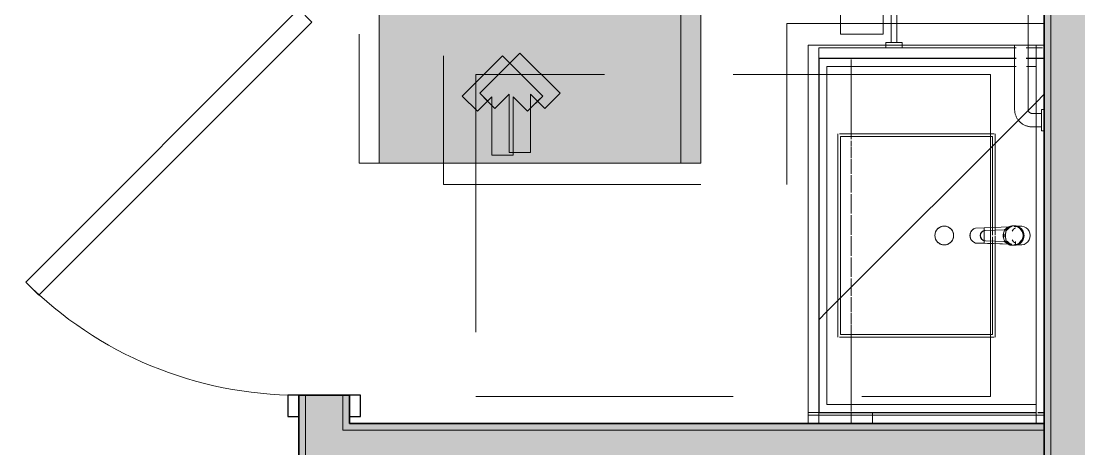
# Model space of a CAD drawing. Header units: inches. Extents: x 6 to 8416, y -388 to 6104.
# Drawn here: x 7120.8 to 7219.4, y 154.8 to 194.7 of the extents above; entities that cross this region are included whole.
import ezdxf

# ---------------------------------------------------------------- set-up
doc = ezdxf.new("R2010")
doc.units = ezdxf.units.IN
doc.header["$MEASUREMENT"] = 0
for name, pattern in [('Dash 1_16_', [48, 24, -24]), ('Hidden 1_16_', [36, 24, -12]), ('Hidden 3_16_', [13.5, 9, -4.5])]:
    doc.linetypes.add(name, pattern=pattern)
for name, color, linetype, lineweight in [('A-DOOR', 31, 'Continuous', 18), ('A-DOOR-FRAM', 31, 'Continuous', 25), ('A-GENM', 13, 'Continuous', 18), ('A-ROOM', 32, 'Continuous', 13), ('A-WALL', 113, 'Continuous', 25), ('A-WALL-PATT', 111, 'Continuous', 35), ('I-WALL', 2, 'Continuous', 25), ('P-SANR-FIXT', 6, 'Continuous', 18), ('Q-CASE', 31, 'Continuous', 18), ('Q-SPCQ', 91, 'Continuous', 18)]:
    doc.layers.add(name, color=color, linetype=linetype, lineweight=lineweight)
pattern_1 = [(315, (-172.448, 3088.875), (16.97056, 16.97056), [])]

# ---------------------------------------------------------------- blocks, each defined once
blk = doc.blocks.new('Unit-Single-Flush-ICC ADA-AM - 36_ x 84_-NR _U-BA _ BATH_-V232-LEVEL 3 - PLAN Copy 1 Copy 1')
at = {"layer": 'A-DOOR'}
for p, q in [((-8.693, 26.593), (-7.456, 27.831)), ((18, 2.375), (-7.456, 27.831)), ((16.763, 1.138), (-8.693, 26.593)), ((16.763, 1.138), (18, 2.375))]:
    blk.add_line(p, q, dxfattribs=at)
at = {"layer": 'A-DOOR', "lineweight": 9}
blk.add_arc((18, 2.375), 36, 135, 180, dxfattribs=at)
at = {"layer": 'A-DOOR-FRAM'}
for p, q in [((-18, 3.375), (-20, 3.375)), ((-20, 3.375), (-20, 2.375)), ((-18, 2.375), (-18, 3.375)), ((-20, 2.375), (-18, 2.375)), ((-18, -2.375), (-20, -2.375)), ((-20, -2.375), (-20, -3.375)), ((-18, -3.375), (-18, -2.375)), ((-20, -3.375), (-18, -3.375))]:
    blk.add_line(p, q, dxfattribs=at)
at = {"layer": 'A-DOOR-FRAM', "lineweight": 18}
for p, q in [((-18, 3.375), (-20, 3.375)), ((-20, 3.375), (-20, 2.375)), ((-18, 3.375), (-18, 2.375)), ((-20, 2.375), (-18, 2.375)), ((-20, -3.375), (-20, -2.375)), ((-18, -2.375), (-20, -2.375)), ((-18, -3.375), (-18, -2.375)), ((-20, -3.375), (-18, -3.375))]:
    blk.add_line(p, q, dxfattribs=at)
blk = doc.blocks.new('PL BA Toilet-Unit-Two Piece-ICC ADA-AM - ICC Type B_ Side Approach_ Swing Up Bar-V233-LEVEL 3 - PLAN Copy 1 Copy 1')
at = {"layer": 'A-GENM', "linetype": 'Hidden 1_16_', "lineweight": 9}
for p, q in [((33, -24), (33, 0)), ((33, -24), (48, -24)), ((48, -56), (48, -24)), ((39.75, -46.75), (36, -50.5)), ((36.687, -49.812), (39.75, -46.75)), ((41.164, -48.164), (39.75, -46.75)), ((39.75, -46.75), (40.227, -47.227)), ((40.227, -47.227), (40.875, -47.875)), ((39.828, -49.5), (41.164, -48.164)), ((41.164, -48.164), (39.828, -49.5)), ((40.875, -47.875), (41.164, -48.164)), ((36, -50.5), (36.687, -49.812)), ((45.25, -49.5), (39.828, -49.5)), ((39.828, -49.5), (45, -49.5)), ((45, -49.5), (45.25, -49.5)), ((45.25, -51.5), (45.25, -49.5)), ((45.25, -49.5), (45.25, -51.5)), ((36, -50.5), (39.75, -54.25)), ((39.75, -54.25), (36, -50.5)), ((41.164, -52.836), (39.828, -51.5)), ((39.828, -51.5), (45.25, -51.5)), ((40.625, -51.5), (39.828, -51.5)), ((39.828, -51.5), (40.227, -51.898)), ((40.227, -51.898), (41.164, -52.836)), ((45.25, -51.5), (40.625, -51.5)), ((39.75, -54.25), (41.164, -52.836)), ((41.164, -52.836), (39.75, -54.25)), ((0, -56), (48, -56))]:
    blk.add_line(p, q, dxfattribs=at)
blk = doc.blocks.new('GM Clearance-Rect-AM - 30_ x 48_  - A117 2017 Existing _ Type B _ A117 2009 _ CBC-V234-LEVEL 3 - PLAN Copy 1 Copy 1')
at = {"layer": 'A-GENM', "linetype": 'Hidden 1_16_', "lineweight": 9, "transparency": 33554560}
h = blk.add_hatch(color=256, dxfattribs=at)
h.paths.add_polyline_path([(-15, 48), (-15, 3.805), (-9.48, 3.852), (-3.814, 3.486), (1.711, 2.722), (7.275, 1.493), (11.372, 0.418), (12.753, 0), (15, 0), (15, 48), (-7.48, 48)])
h.paths.add_polyline_path([(-11.625, 2.933), (-15, 2.715), (-15, 0), (8.556, 0.148), (3.967, 1.272), (-1.674, 2.235), (-7.48, 2.776), (-10.821, 2.902)])
at = {"layer": 'A-GENM', "linetype": 'Hidden 1_16_', "lineweight": 9}
for p, q in [((15, 48), (-15, 48)), ((-15, 48), (-15, 3.771)), ((15, 48), (-15, 48)), ((-15, 48), (-15, 3.771)), ((-15, 3.771), (-15, 48)), ((-15, 48), (15, 48)), ((15, 0), (15, 48)), ((15, 0), (15, 48)), ((15, 48), (15, 0))]:
    blk.add_line(p, q, dxfattribs=at)
blk = doc.blocks.new('GM BA Vanity-Single - Lav Cab _ Apron-ICC ADA-AM - 33_ Sink Cab_End Panel - Forward-V235-LEVEL 3 - PLAN Copy 1 Copy 1')
at = {"layer": 'A-GENM'}
for p, q in [((0.75, 22), (0, 22)), ((0, 22), (0, 16)), ((0, 16), (0, 22)), ((0, 22), (0.75, 22)), ((0.75, 22), (0, 22)), ((0, 22), (0, 16)), ((0, 16), (0, 22)), ((0, 22), (0.75, 22)), ((0.75, 16), (0.75, 22)), ((0.75, 22), (0.75, 16)), ((1, 22), (0.75, 22)), ((0.75, 22), (1, 22)), ((35.25, 22), (1, 22)), ((1, 22), (35.25, 22)), ((35.25, 0.75), (35.25, 22)), ((35.25, 22), (35.25, 2.601)), ((8.281, 4.813), (8.281, 19)), ((8.281, 19), (26.719, 19)), ((26.719, 19), (8.281, 19)), ((8.281, 19), (8.281, 4.813)), ((26.719, 19), (26.719, 4.813)), ((26.719, 4.813), (26.719, 19)), ((0, 16), (0, 0)), ((0, 0.75), (0, 16)), ((0, 16), (0, 0.75)), ((0, 0.75), (0, 16)), ((0.75, 0), (0.75, 16)), ((0.75, 16), (0.75, 0.75)), ((16.746, 4.813), (8.281, 4.813)), ((8.281, 4.813), (16.746, 4.813)), ((16.975, 4.813), (16.746, 4.813)), ((16.746, 4.813), (16.975, 4.813)), ((17.386, 4.813), (16.975, 4.813)), ((16.975, 4.813), (17.386, 4.813)), ((17.999, 4.813), (17.531, 4.813)), ((17.531, 4.813), (17.999, 4.813)), ((18.254, 4.813), (17.999, 4.813)), ((17.999, 4.813), (18.254, 4.813)), ((26.719, 4.813), (18.254, 4.813)), ((18.254, 4.813), (26.719, 4.813)), ((35.25, 1.664), (35.25, 0.75)), ((0, 0), (0, 0.75)), ((35.25, 0.75), (0, 0.75)), ((0, 0.75), (0, 0)), ((0, 0), (0, 0.75)), ((0, 0.75), (0.75, 0.75)), ((0, 0.75), (0, 0)), ((0, 0), (0, 0.75)), ((0.75, 0), (0, 0)), ((0.75, 0.75), (0.75, 0)), ((0.75, 0.75), (35.25, 0.75)), ((35.25, 0), (0.75, 0)), ((35.25, 0), (35.25, 0.75)), ((35.25, 0.75), (35.25, 0)), ((35.25, 0), (35.25, 0.75)), ((35.25, 0.75), (35.25, 0))]:
    blk.add_line(p, q, dxfattribs=at)
blk = doc.blocks.new('GM Outlet Zone-AM - GM Outlet Zone-AM-V237-LEVEL 3 - PLAN Copy 1 Copy 1')
at = {"layer": 'A-GENM', "linetype": 'Dash 1_16_', "lineweight": 9}
for p, q in [((-3, 1), (3, 1)), ((3, 1), (-3, 1)), ((-3, 0.75), (-3, 1)), ((-3, 1), (-3, 0)), ((3, 1), (3, 0.75)), ((3, 1), (3, 0)), ((-3, 0), (-3, 0.75)), ((-3, 0), (3, 0)), ((3, 0), (-3, 0)), ((3, 0.75), (3, 0))]:
    blk.add_line(p, q, dxfattribs=at)
blk = doc.blocks.new('z Nested-Clearance-Shower-AM - Tub_Shower - ICC Type B - Option A_ Forward-V240-LEVEL 3 - PLAN Copy 1 Copy 1')
at = {"layer": 'A-GENM', "linetype": 'Hidden 1_16_', "lineweight": 9}
for p, q in [((30, 48), (0, 48)), ((0, 48), (0, 0)), ((30, 0), (30, 48)), ((16, 47), (14, 47)), ((14, 47), (14, 41.578)), ((14, 42.875), (14, 47)), ((14, 47), (15.625, 47)), ((15.625, 47), (16, 47)), ((16, 41.578), (16, 47)), ((16, 47), (16, 41.578)), ((12.664, 42.914), (11.25, 41.5)), ((11.25, 41.5), (12.664, 42.914)), ((14, 41.578), (12.664, 42.914)), ((12.664, 42.914), (13.352, 42.227)), ((14, 41.578), (14, 42.875)), ((17.336, 42.914), (16, 41.578)), ((16, 41.578), (17.336, 42.914)), ((18.75, 41.5), (17.336, 42.914)), ((17.336, 42.914), (17.625, 42.625)), ((17.625, 42.625), (18.023, 42.227)), ((11.25, 41.5), (15, 37.75)), ((15, 37.75), (11.25, 41.5)), ((13.352, 42.227), (14, 41.578)), ((15, 37.75), (18.75, 41.5)), ((18.75, 41.5), (15.937, 38.688)), ((18.023, 42.227), (18.75, 41.5)), ((15.937, 38.688), (15, 37.75))]:
    blk.add_line(p, q, dxfattribs=at)
blk = doc.blocks.new('z Nested-Toilet Grab Bars - z Nested-Toilet Grab Bars-V242-LEVEL 3 - PLAN Copy 1 Copy 1')
at = {"layer": 'A-GENM', "linetype": 'Dash 1_16_', "lineweight": 9}
for p, q in [((-42.367, 2.003), (-42.401, 1.948)), ((-42.331, 2.057), (-42.367, 2.003)), ((-42.293, 2.109), (-42.331, 2.057)), ((-42.252, 2.16), (-42.293, 2.109)), ((-42.21, 2.21), (-42.252, 2.16)), ((-42.166, 2.257), (-42.21, 2.21)), ((-42.119, 2.303), (-42.166, 2.257)), ((-42.072, 2.347), (-42.119, 2.303)), ((-42.022, 2.389), (-42.072, 2.347)), ((-41.97, 2.428), (-42.022, 2.389)), ((-41.918, 2.466), (-41.97, 2.428)), ((-41.863, 2.502), (-41.918, 2.466)), ((-41.807, 2.535), (-41.863, 2.502)), ((-41.75, 2.566), (-41.807, 2.535)), ((-41.692, 2.595), (-41.75, 2.566)), ((-41.633, 2.622), (-41.692, 2.595)), ((-41.572, 2.646), (-41.633, 2.622)), ((-41.511, 2.668), (-41.572, 2.646)), ((-41.449, 2.687), (-41.511, 2.668)), ((-41.386, 2.703), (-41.449, 2.687)), ((-41.323, 2.718), (-41.386, 2.703)), ((-41.259, 2.729), (-41.323, 2.718)), ((-41.195, 2.738), (-41.259, 2.729)), ((-41.13, 2.745), (-41.195, 2.738)), ((-41.065, 2.749), (-41.13, 2.745)), ((-41, 2.75), (-41.065, 2.749)), ((-35, 2.75), (-41, 2.75)), ((-7, 2.75), (-35, 2.75)), ((-42.623, 1.208), (-42.625, 1.143)), ((-42.625, 1.143), (-42.625, 1.125)), ((-42.625, 1.125), (-42.625, 0.75)), ((-42.618, 1.272), (-42.623, 1.208)), ((-42.611, 1.337), (-42.618, 1.272)), ((-42.601, 1.401), (-42.611, 1.337)), ((-42.589, 1.465), (-42.601, 1.401)), ((-42.574, 1.528), (-42.589, 1.465)), ((-42.557, 1.591), (-42.574, 1.528)), ((-42.537, 1.653), (-42.557, 1.591)), ((-42.515, 1.714), (-42.537, 1.653)), ((-42.49, 1.774), (-42.515, 1.714)), ((-42.463, 1.833), (-42.49, 1.774)), ((-42.433, 1.891), (-42.463, 1.833)), ((-42.401, 1.948), (-42.433, 1.891)), ((-41.375, 1.14), (-41.374, 1.155)), ((-41.375, 1.125), (-41.375, 1.14)), ((-41.375, 0.75), (-41.375, 1.125)), ((-41.374, 1.155), (-41.372, 1.17)), ((-41.372, 1.17), (-41.37, 1.185)), ((-41.37, 1.185), (-41.368, 1.2)), ((-41.368, 1.2), (-41.364, 1.214)), ((-41.364, 1.214), (-41.36, 1.229)), ((-41.36, 1.229), (-41.356, 1.243)), ((-41.356, 1.243), (-41.351, 1.257)), ((-41.351, 1.257), (-41.345, 1.271)), ((-41.345, 1.271), (-41.339, 1.285)), ((-41.339, 1.285), (-41.333, 1.298)), ((-41.333, 1.298), (-41.325, 1.311)), ((-41.325, 1.311), (-41.318, 1.324)), ((-41.318, 1.324), (-41.31, 1.337)), ((-41.31, 1.337), (-41.301, 1.349)), ((-41.301, 1.349), (-41.292, 1.361)), ((-41.292, 1.361), (-41.282, 1.372)), ((-41.282, 1.372), (-41.272, 1.383)), ((-41.272, 1.383), (-41.261, 1.394)), ((-41.261, 1.394), (-41.25, 1.404)), ((-41.25, 1.404), (-41.239, 1.414)), ((-41.239, 1.414), (-41.227, 1.423)), ((-41.227, 1.423), (-41.215, 1.432)), ((-41.215, 1.432), (-41.203, 1.441)), ((-41.203, 1.441), (-41.19, 1.448)), ((-41.19, 1.448), (-41.177, 1.456)), ((-41.177, 1.456), (-41.163, 1.463)), ((-41.163, 1.463), (-41.15, 1.469)), ((-41.15, 1.469), (-41.136, 1.475)), ((-41.136, 1.475), (-41.122, 1.48)), ((-41.122, 1.48), (-41.108, 1.484)), ((-41.108, 1.484), (-41.093, 1.488)), ((-41.093, 1.488), (-41.078, 1.492)), ((-41.078, 1.492), (-41.064, 1.495)), ((-41.064, 1.495), (-41.049, 1.497)), ((-41.049, 1.497), (-41.034, 1.498)), ((-41.034, 1.498), (-41.019, 1.5)), ((-41.019, 1.5), (-41.004, 1.5)), ((-41.004, 1.5), (-41, 1.5)), ((-41, 1.5), (-35, 1.5)), ((-35, 1.5), (-7, 1.5)), ((-43, 0.25), (-43, 0)), ((-42.901, 0.25), (-43, 0.25)), ((-41, 0.25), (-43, 0.25)), ((-41.099, 0.25), (-42.901, 0.25)), ((-42.625, 0.75), (-42.625, 0.25)), ((-42.625, 0.25), (-41.375, 0.25)), ((-42.625, 0.25), (-42.563, 0.25)), ((-42.563, 0.25), (-42.39, 0.25)), ((-42.39, 0.25), (-41.437, 0.25)), ((-41.437, 0.25), (-41.375, 0.25)), ((-41.375, 0.25), (-41.375, 0.75)), ((-41, 0.25), (-41.099, 0.25)), ((-41, 0), (-41, 0.25)), ((-42.901, 0), (-42.623, 0)), ((-42.901, 0), (-41.099, 0)), ((-42.623, 0), (-42.223, 0)), ((-42.223, 0), (-41.777, 0)), ((-41.777, 0), (-41.377, 0)), ((-41.377, 0), (-41.099, 0))]:
    blk.add_line(p, q, dxfattribs=at)
blk = doc.blocks.new('z Nested-Lav Basin-Rectangular - Rectangular-V243-LEVEL 3 - PLAN Copy 1 Copy 1')
at = {"layer": 'P-SANR-FIXT', "lineweight": 9}
for p, q in [((-9.469, 7.301), (9.469, 7.301)), ((-9.469, 7.141), (-9.469, -7.282)), ((-9.219, -7.137), (-9.219, 7.051)), ((-9.219, 7.051), (9.219, 7.051)), ((-5.748, 7.051), (-4, 7.051)), ((-4, 7.051), (-2.051, 7.051)), ((8.988, 7.051), (9.219, 7.051)), ((9.219, 7.051), (9.219, -7.137)), ((9.469, -7.278), (9.469, 7.139)), ((-0.764, -7.387), (-9.469, -7.387)), ((-0.754, -7.137), (-9.219, -7.137)), ((-0.768, -7.387), (-0.537, -7.387)), ((-0.534, -7.387), (-0.764, -7.387)), ((-0.528, -7.137), (-0.759, -7.137)), ((-0.525, -7.137), (-0.754, -7.137)), ((-0.537, -7.387), (-0.073, -7.387)), ((-0.073, -7.387), (-0.534, -7.387)), ((-0.114, -7.137), (-0.528, -7.137)), ((-0.114, -7.137), (-0.525, -7.137)), ((0.499, -7.137), (0.031, -7.137)), ((0.501, -7.137), (0.031, -7.137)), ((0.032, -7.387), (0.51, -7.387)), ((0.508, -7.387), (0.032, -7.387)), ((0.754, -7.137), (0.499, -7.137)), ((0.759, -7.137), (0.501, -7.137)), ((0.764, -7.387), (0.508, -7.387)), ((0.51, -7.387), (0.768, -7.387)), ((9.219, -7.137), (0.754, -7.137)), ((2.051, -7.137), (0.759, -7.137)), ((9.469, -7.387), (0.764, -7.387)), ((4, -7.137), (2.051, -7.137)), ((5.748, -7.137), (4, -7.137)), ((8.988, -7.137), (8.306, -7.137)), ((9.219, -7.137), (8.988, -7.137)), ((9.231, -7.387), (9.469, -7.387))]:
    blk.add_line(p, q, dxfattribs=at)
at = {"layer": 'P-SANR-FIXT', "lineweight": 9, "flags": 128}
for points in [[(-5.904, 7.301), (-7.403, 7.301), (-8.531, 7.301), (-9.231, 7.301), (-9.469, 7.301)], [(-9.219, 7.051), (-8.988, 7.051), (-8.306, 7.051)], [(-8.306, 7.051), (-7.208, 7.051), (-5.748, 7.051)], [(7.403, 7.301), (5.904, 7.301), (4.108, 7.301), (2.107, 7.301), (0, 7.301), (-2.107, 7.301), (-4.108, 7.301), (-5.904, 7.301)], [(-2.051, 7.051), (0, 7.051), (2.051, 7.051)], [(2.051, 7.051), (4, 7.051), (5.748, 7.051), (7.208, 7.051), (8.306, 7.051), (8.988, 7.051)], [(9.469, 7.301), (9.231, 7.301), (8.531, 7.301), (7.403, 7.301)], [(-9.469, -7.387), (-9.231, -7.387), (-8.531, -7.387), (-7.403, -7.387), (-5.904, -7.387), (-4.108, -7.387), (-2.107, -7.387), (-0.768, -7.387)], [(-8.306, -7.137), (-8.988, -7.137), (-9.219, -7.137)], [(-0.759, -7.137), (-2.051, -7.137), (-4, -7.137), (-5.748, -7.137), (-7.208, -7.137), (-8.306, -7.137)], [(0.768, -7.387), (2.107, -7.387), (4.108, -7.387)], [(4.108, -7.387), (5.904, -7.387), (7.403, -7.387), (8.531, -7.387), (9.231, -7.387)], [(8.306, -7.137), (7.208, -7.137), (5.748, -7.137)]]:
    blk.add_lwpolyline(points, dxfattribs=at)
at = {"layer": 'P-SANR-FIXT'}
blk.add_circle((0, -2.637), 0.875, dxfattribs=at)
at = {"layer": 'P-SANR-FIXT', "lineweight": 9}
for points in [[(-0.875, -2.637), (-0.875, -2.535), (-0.839, -2.331), (-0.684, -2.062), (-0.447, -1.863), (-0.155, -1.757), (0.155, -1.757), (0.447, -1.863), (0.684, -2.063), (0.839, -2.331), (0.875, -2.535), (0.875, -2.637)], [(-0.438, -1.879), (-0.526, -1.93), (-0.605, -1.996), (-0.67, -2.074)], [(-0.152, -1.775), (-0.252, -1.793), (-0.349, -1.828), (-0.438, -1.879)], [(0.152, -1.775), (0.052, -1.757), (-0.052, -1.757), (-0.152, -1.775)], [(0.438, -1.879), (0.349, -1.828), (0.252, -1.793), (0.152, -1.775)], [(0.67, -2.074), (0.605, -1.996), (0.526, -1.93), (0.438, -1.879)], [(-0.822, -2.337), (-0.857, -2.433), (-0.875, -2.535), (-0.875, -2.637)], [(-0.875, -2.637), (-0.875, -2.738), (-0.857, -2.84), (-0.822, -2.936)], [(0.875, -2.637), (0.875, -2.738), (0.839, -2.942), (0.684, -3.21), (0.447, -3.41), (0.155, -3.516), (-0.155, -3.516), (-0.447, -3.41), (-0.684, -3.211), (-0.839, -2.942), (-0.875, -2.738), (-0.875, -2.637)], [(-0.67, -2.074), (-0.736, -2.152), (-0.787, -2.242), (-0.822, -2.337)], [(-0.822, -2.936), (-0.787, -3.032), (-0.736, -3.121), (-0.67, -3.199)], [(0.822, -2.337), (0.787, -2.242), (0.736, -2.152), (0.67, -2.074)], [(0.67, -3.199), (0.736, -3.121), (0.787, -3.031), (0.822, -2.936)], [(0.875, -2.637), (0.875, -2.535), (0.857, -2.433), (0.822, -2.337)], [(0.822, -2.936), (0.857, -2.84), (0.875, -2.738), (0.875, -2.637)], [(-0.67, -3.199), (-0.605, -3.277), (-0.526, -3.343), (-0.438, -3.394)], [(-0.438, -3.394), (-0.349, -3.445), (-0.252, -3.481), (-0.152, -3.498)], [(-0.152, -3.498), (-0.052, -3.516), (0.052, -3.516), (0.152, -3.498)], [(0.152, -3.498), (0.252, -3.481), (0.349, -3.445), (0.438, -3.394)], [(0.438, -3.394), (0.526, -3.343), (0.605, -3.277), (0.67, -3.199)]]:
    blk.add_open_spline(points, degree=3, dxfattribs=at)
blk = doc.blocks.new('z Nested-Faucet-BA-Sngl Handle - Faucet-V114-LEVEL 3 - PLAN Copy 1 Copy 1')
at = {"layer": 'P-SANR-FIXT'}
for p, q in [((-0.697, 2.584), (-0.82, -0.808)), ((-0.727, 1.767), (-0.697, 2.584)), ((-0.697, 2.584), (-0.63, 2.738)), ((-0.63, 2.738), (-0.53, 2.874)), ((0.527, 2.879), (0.628, 2.745)), ((0.628, 2.745), (0.697, 2.591)), ((0.812, -0.587), (0.697, 2.591)), ((0.697, 2.591), (0.727, 1.767)), ((-0.82, -0.808), (-0.727, 1.767)), ((0.727, 1.767), (-0.727, 1.767)), ((-0.5, 1.664), (-0.567, -0.126)), ((-0.567, -0.085), (-0.502, 1.664)), ((0.538, -0.119), (0.476, 1.663)), ((0.477, 1.663), (0.538, -0.078)), ((0.727, 1.767), (0.812, -0.587)), ((-0.913, -0.806), (-0.913, -0.847)), ((-0.904, -0.911), (-0.904, -1.059)), ((-0.582, -0.966), (-0.723, -1.126)), ((-0.408, -0.845), (-0.582, -0.966)), ((-0.567, -0.126), (-0.567, -0.085)), ((-0.118, -0.019), (-0.118, -0.06)), ((-0.114, -0.019), (-0.118, -0.019)), ((-0.114, -0.019), (-0.118, -0.019)), ((-0.102, -0.019), (-0.114, -0.019)), ((-0.102, -0.019), (-0.114, -0.019)), ((-0.084, -0.019), (-0.102, -0.019)), ((-0.084, -0.019), (-0.102, -0.019)), ((-0.059, -0.019), (-0.084, -0.019)), ((-0.059, -0.019), (-0.084, -0.019)), ((-0.031, -0.019), (-0.059, -0.019)), ((-0.031, -0.019), (-0.059, -0.019)), ((0, -0.019), (-0.031, -0.019)), ((0, -0.019), (-0.031, -0.019)), ((0.031, -0.019), (0, -0.019)), ((0.031, -0.019), (0, -0.019)), ((0.059, -0.019), (0.031, -0.019)), ((0.059, -0.019), (0.031, -0.019)), ((0.084, -0.019), (0.059, -0.019)), ((0.084, -0.019), (0.059, -0.019)), ((0.102, -0.019), (0.084, -0.019)), ((0.102, -0.019), (0.084, -0.019)), ((0.114, -0.019), (0.102, -0.019)), ((0.114, -0.019), (0.102, -0.019)), ((0.118, -0.019), (0.114, -0.019)), ((0.118, -0.019), (0.114, -0.019)), ((0.118, -0.06), (0.118, -0.019)), ((0.582, -0.966), (0.408, -0.845)), ((0.538, -0.119), (0.538, -0.078)), ((0.723, -1.126), (0.582, -0.966)), ((0.608, -0.267), (0.608, -0.226)), ((0.89, -0.966), (0.89, -0.926)), ((0.904, -1.059), (0.904, -0.911)), ((-0.901, -0.993), (-0.904, -1.059)), ((-0.904, -1.059), (-0.892, -1.197)), ((-0.878, -1.072), (-0.878, -1.628)), ((-0.837, -1.058), (-0.837, -1.146)), ((-0.829, -1.058), (-0.837, -1.058)), ((-0.837, -1.058), (-0.829, -1.058)), ((-0.837, -1.146), (-0.837, -1.3)), ((-0.57, -1.146), (-0.772, -1.146)), ((-0.73, -1.571), (-0.586, -1.721)), ((0.835, -1.214), (0.828, -1.029)), ((0.832, -1.146), (0.836, -1.232)), ((0.85, -1.232), (0.836, -1.232)), ((0.836, -1.232), (0.85, -1.232)), ((0.85, -1.3), (0.85, -1.232)), ((0.85, -1.232), (0.85, -1.3)), ((0.878, -1.628), (0.878, -1.072)), ((0.892, -1.197), (0.904, -1.059)), ((0.904, -1.059), (0.901, -0.993))]:
    blk.add_line(p, q, dxfattribs=at)
at = {"layer": 'P-SANR-FIXT', "flags": 128}
for points in [[(0.697, 2.591), (0.62, 2.76), (0.503, 2.903), (0.353, 3.013), (0.181, 3.081), (-0.003, 3.103), (-0.187, 3.079), (-0.358, 3.009), (-0.506, 2.898), (-0.622, 2.753), (-0.697, 2.584)], [(-0.53, 2.874), (-0.401, 2.982), (-0.251, 3.059), (-0.087, 3.098), (0.081, 3.099), (0.246, 3.061), (0.397, 2.987), (0.527, 2.879)], [(0, -1.844), (-0.217, -1.816), (-0.421, -1.736), (-0.601, -1.607), (-0.745, -1.438), (-0.846, -1.238), (-0.898, -1.019), (-0.897, -0.793), (-0.843, -0.574), (-0.74, -0.375)], [(-0.74, -0.375), (-0.375, -0.243), (0, -0.193)], [(0, -0.193), (0.38, -0.244), (0.74, -0.375)], [(0.74, -0.375), (0.843, -0.574), (0.897, -0.793), (0.898, -1.019), (0.846, -1.238), (0.745, -1.438), (0.601, -1.607), (0.421, -1.736), (0.217, -1.816), (0, -1.844)], [(-0.892, -1.197), (-0.834, -1.393), (-0.73, -1.571)], [(-0.83, -1.338), (-0.872, -1.522), (-0.872, -1.735), (-0.821, -1.942), (-0.723, -2.131), (-0.582, -2.291), (-0.408, -2.412), (-0.21, -2.488), (0, -2.513)], [(-0.586, -1.721), (-0.41, -1.834), (-0.211, -1.905), (0, -1.929)], [(0, -1.929), (0.211, -1.905), (0.41, -1.834), (0.586, -1.721), (0.73, -1.571), (0.834, -1.393), (0.892, -1.197)], [(0, -2.513), (0.21, -2.488), (0.408, -2.412), (0.582, -2.291), (0.723, -2.131), (0.821, -1.942), (0.872, -1.735), (0.872, -1.522), (0.83, -1.338)]]:
    blk.add_lwpolyline(points, dxfattribs=at)
at = {"layer": 'P-SANR-FIXT'}
for centre, major_axis, ratio, start_param, end_param in [((-0.012, 1.687), (0.488, 0), 0.981627, 0.034194, 3.105026), ((-0.012, 1.647), (0.488, 0), 0.981627, 0.034194, 3.105026), ((0, -0.89), (0.904, 0), 0.992546, 1.570796, 2.050618), ((0, -0.89), (0.904, 0), 0.992546, 1.090975, 1.570796), ((0.254, -0.847), (1.168, 0), 0.981627, 3.104199, 3.617494), ((0.254, -0.806), (1.168, 0), 0.981627, 3.104199, 3.319048), ((-0.322, -0.785), (0.591, 0), 0.981627, 2.568497, 3.104199), ((-0.322, -0.826), (0.591, 0), 0.981627, 2.568497, 3.104199), ((0, -1.061), (0.904, 0), 0.992546, 2.567292, 3.065539), ((0.566, -1.388), (1.648, 0), 0.981627, 2.4228, 2.568497), ((0.566, -1.348), (1.648, 0), 0.981627, 2.495649, 2.568497), ((0, -1.072), (0.878, 0), 0.992546, 2.207473, 2.732128), ((0, -1.072), (0.878, 0), 0.992546, 2.207473, 2.732128), ((0.566, -1.348), (1.648, 0), 0.981627, 2.4228, 2.495649), ((0, -1.061), (0.904, 0), 0.992546, 2.222877, 2.532851), ((0, -0.89), (0.904, 0), 0.992546, 2.103114, 2.530439), ((-1.05, 0.04), (0.5, 0), 0.981627, 5.564393, 6.024593), ((-1.05, 0), (0.5, 0), 0.981627, 5.564393, 5.880213), ((-1.05, 0), (0.5, 0), 0.981627, 5.880213, 6.024593), ((0, -1.072), (0.878, 0), 0.992546, 1.580388, 1.97866), ((0, -1.072), (0.878, 0), 0.992546, 1.580388, 1.97866), ((0, -1.061), (-0.904, 0), 0.992546, 4.712389, 4.982668), ((0, -1.061), (0.904, 0), 0.992546, 1.297215, 1.570796), ((0, -1.072), (0.878, 0), 0.992546, 1.261267, 1.561205), ((0, -1.072), (0.878, 0), 0.992546, 1.261267, 1.561205), ((0, -1.061), (0.904, 0), 0.992546, 0.574301, 1.072549), ((0, -0.89), (0.904, 0), 0.992546, 0.611154, 1.048209), ((0, -1.072), (0.878, 0), 0.992546, 0.314159, 0.942478), ((0, -1.072), (0.878, 0), 0.992546, 0.314159, 0.942478), ((1.193, 0.131), (0.689, 0), 0.981627, 3.457004, 3.698846), ((1.193, 0.091), (0.689, 0), 0.981627, 3.457004, 3.574523), ((1.193, 0.091), (0.689, 0), 0.981627, 3.574523, 3.698846), ((0.057, -0.818), (0.817, 0), 0.981627, 0.649221, 0.830651), ((0.057, -0.859), (0.817, 0), 0.981627, 0.28636, 0.830651), ((0.057, -0.818), (0.817, 0), 0.981627, 0.46779, 0.649221), ((0, -1.061), (0.904, 0), 0.992546, 0.29608, 0.522446), ((0.057, -0.818), (0.817, 0), 0.981627, 0.28636, 0.46779), ((-0.314, -0.926), (1.204, 0), 0.981627, 0.122173, 0.28636), ((-0.314, -0.966), (1.204, 0), 0.981627, 6.241172, 6.569545), ((-0.314, -0.926), (1.204, 0), 0.981627, 0, 0.122173), ((-0.314, -0.926), (-1.204, 0), 0.981627, 3.099579, 3.141593), ((0, -1.072), (0.878, 0), 0.992546, 3.455752, 4.712389), ((0, -1.072), (0.878, 0), 0.992546, 3.455752, 4.712389), ((0.006, -0.973), (0.888, 0), 0.981627, 3.617494, 5.349276), ((0.006, -0.932), (0.888, 0), 0.981627, 3.864891, 4.112289), ((0, -1.072), (0.878, 0), 0.992546, 4.712389, 5.969026), ((0, -1.072), (-0.878, 0), 0.992546, 1.570796, 2.827433), ((0.011, -0.98), (0.879, 0), 0.981627, 5.349276, 6.241172), ((0.011, -0.939), (0.879, 0), 0.981627, 5.349276, 5.57225), ((0.011, -0.939), (0.879, 0), 0.981627, 5.57225, 5.795224), ((0, -1.072), (0.878, 0), 0.992546, 6.116775, 6.335526)]:
    blk.add_ellipse(centre, major_axis=major_axis, ratio=ratio, start_param=start_param, end_param=end_param, dxfattribs=at)
for points in [[(-0.115, -0.056), (-0.117, -0.058), (-0.118, -0.059), (-0.118, -0.06)], [(-0.118, -0.06), (-0.118, -0.061), (-0.117, -0.062), (-0.115, -0.063)], [(-0.106, -0.052), (-0.108, -0.053), (-0.112, -0.055), (-0.114, -0.056), (-0.115, -0.056)], [(-0.115, -0.063), (-0.113, -0.064), (-0.11, -0.064), (-0.106, -0.065)], [(-0.093, -0.048), (-0.098, -0.049), (-0.103, -0.051), (-0.106, -0.052)], [(-0.106, -0.065), (-0.103, -0.065), (-0.098, -0.066), (-0.092, -0.066)], [(-0.074, -0.044), (-0.081, -0.045), (-0.087, -0.047), (-0.093, -0.048)], [(-0.092, -0.066), (-0.087, -0.066), (-0.081, -0.067), (-0.074, -0.067)], [(-0.052, -0.041), (-0.06, -0.042), (-0.067, -0.043), (-0.074, -0.044)], [(-0.074, -0.067), (-0.067, -0.067), (-0.059, -0.067), (-0.051, -0.067)], [(-0.027, -0.039), (-0.035, -0.039), (-0.044, -0.04), (-0.052, -0.041)], [(-0.051, -0.067), (-0.047, -0.067), (-0.039, -0.067), (-0.031, -0.067), (-0.026, -0.067)], [(0, -0.038), (-0.009, -0.038), (-0.018, -0.038), (-0.027, -0.039)], [(-0.026, -0.067), (-0.018, -0.067), (-0.009, -0.067), (0, -0.067)], [(0.027, -0.039), (0.018, -0.038), (0.009, -0.038), (0, -0.038)], [(0, -0.067), (0.009, -0.067), (0.018, -0.067), (0.026, -0.067)], [(0.026, -0.067), (0.035, -0.067), (0.043, -0.067), (0.051, -0.067)], [(0.052, -0.041), (0.048, -0.04), (0.039, -0.039), (0.031, -0.039), (0.027, -0.039)], [(0.051, -0.067), (0.059, -0.067), (0.067, -0.067), (0.074, -0.067)], [(0.074, -0.044), (0.067, -0.043), (0.059, -0.042), (0.052, -0.041)], [(0.093, -0.048), (0.087, -0.047), (0.081, -0.045), (0.074, -0.044)], [(0.074, -0.067), (0.081, -0.067), (0.087, -0.066), (0.092, -0.066)], [(0.092, -0.066), (0.098, -0.066), (0.103, -0.065), (0.106, -0.065)], [(0.106, -0.052), (0.103, -0.051), (0.098, -0.049), (0.093, -0.048)], [(0.115, -0.056), (0.113, -0.055), (0.11, -0.054), (0.106, -0.052)], [(0.106, -0.065), (0.108, -0.065), (0.112, -0.064), (0.114, -0.063), (0.115, -0.063)], [(0.118, -0.06), (0.118, -0.059), (0.117, -0.058), (0.115, -0.056)], [(0.115, -0.063), (0.117, -0.062), (0.118, -0.061), (0.118, -0.06)]]:
    blk.add_open_spline(points, degree=3, dxfattribs=at)
blk = doc.blocks.new('z Nested-Clearance-Plumbing-AM - Clearance-2258215-LEVEL 3 - PLAN Copy 1 Copy 1')
at = {"layer": 'A-GENM', "linetype": 'Hidden 1_16_', "lineweight": 9}
for p, q in [((15, 48), (-15, 48)), ((-15, 48), (-15, 0)), ((15, 0), (15, 48)), ((-15, 0), (-0.748, 0)), ((-0.748, 0), (-0.518, 0)), ((-0.518, 0), (0.492, 0)), ((0.492, 0), (0.748, 0)), ((0.748, 0), (15, 0))]:
    blk.add_line(p, q, dxfattribs=at)
blk = doc.blocks.new('CW BA Var LW - Double Doors _ Apron - AM - W x H x 21_ D - 5 1_2_ Apron-19112764-LEVEL 3 - PLAN Copy 1 Copy 1')
at = {"layer": 'Q-CASE', "lineweight": 9}
h = blk.add_hatch(dxfattribs=at)
h.set_pattern_fill('FP_85', color=256, style=0, pattern_type=2)
h.set_pattern_definition(pattern_1)
h.paths.add_polyline_path([(-14.262, 4.812), (-14.262, 0), (18.738, 0), (18.738, 21), (-14.262, 21), (-14.262, 5.777)])
h.paths.add_polyline_path([(-13.512, 5.777), (-13.512, 20.25), (17.988, 20.25), (17.988, 0.75), (-13.512, 0.75), (-13.512, 4.812)])
h = blk.add_hatch(dxfattribs=at)
h.set_pattern_fill('FP_85', color=256, style=0, pattern_type=2)
h.set_pattern_definition(pattern_1)
h.paths.add_polyline_path([(-13.512, 5.777), (-13.512, 0.75), (17.988, 0.75), (17.988, 20.25), (-13.512, 20.25), (-13.512, 18.368)])
for p, q in [((-14.262, 16), (-14.262, 21)), ((-14.262, 21), (-14.262, 16)), ((-14.262, 21), (18.738, 21)), ((-14.262, 21), (18.738, 21)), ((-14.262, 21), (18.738, 21)), ((18.738, 2.688), (18.738, 21)), ((18.738, 21), (18.738, 2.601)), ((-13.512, 0.75), (-13.512, 20.25)), ((-13.512, 20.25), (17.988, 20.25)), ((17.988, 20.25), (-13.512, 20.25)), ((-13.512, 20.25), (-13.512, 0.75)), ((17.988, 20.25), (17.988, 2.601)), ((17.988, 2.688), (17.988, 20.25)), ((-14.262, 16), (-14.262, 18)), ((-14.262, 18), (-14.262, 16)), ((-14.151, 18), (-7.209, 18)), ((-14.151, 18), (-7.209, 18)), ((-7.209, 18), (-6.981, 18)), ((-7.209, 18), (-6.981, 18)), ((-6.965, 18), (-6.75, 18)), ((-6.965, 18), (-6.75, 18)), ((-6.702, 18), (-6.068, 18)), ((-6.702, 18), (-6.068, 18)), ((-5.991, 18), (-4.97, 18)), ((-5.991, 18), (-4.97, 18)), ((-4.867, 18), (-3.51, 18)), ((-4.867, 18), (-3.51, 18)), ((-3.387, 18), (-1.762, 18)), ((-3.387, 18), (-1.762, 18)), ((-1.625, 18), (0.186, 18)), ((-1.625, 18), (0.186, 18)), ((0.338, 18), (2.164, 18)), ((0.338, 18), (2.164, 18)), ((2.311, 18), (4.138, 18)), ((2.311, 18), (4.138, 18)), ((4.289, 18), (6.1, 18)), ((4.289, 18), (6.1, 18)), ((6.238, 18), (7.862, 18)), ((6.238, 18), (7.862, 18)), ((7.986, 18), (9.342, 18)), ((7.986, 18), (9.342, 18)), ((9.445, 18), (10.466, 18)), ((9.445, 18), (10.466, 18)), ((10.544, 18), (11.05, 18)), ((10.544, 18), (11.05, 18)), ((11.225, 18), (11.44, 18)), ((11.225, 18), (11.44, 18)), ((11.456, 18), (11.685, 18)), ((11.456, 18), (11.685, 18)), ((11.685, 18), (17.988, 18)), ((11.685, 18), (17.988, 18)), ((18.002, 18), (18.627, 18)), ((18.002, 18), (18.627, 18)), ((18.738, 2.688), (18.738, 18)), ((18.738, 18), (18.738, 2.688)), ((-14.262, 0.75), (-14.262, 16)), ((-14.262, 16), (-14.262, 0.75)), ((-14.262, 0.75), (-14.262, 16)), ((-14.262, 16), (-14.262, 0.75)), ((17.988, 1.659), (17.988, 0.75)), ((17.988, 0.75), (17.988, 1.572)), ((18.738, 1.661), (18.738, 0.75)), ((18.738, 0.75), (18.738, 1.574)), ((18.738, 0.75), (18.738, 1.574)), ((18.738, 1.574), (18.738, 0.75)), ((-14.262, 0), (-14.262, 0.581)), ((-14.262, 0.581), (-14.262, 0)), ((-14.262, 0), (-14.262, 0.581)), ((-14.262, 0.581), (-14.262, 0)), ((18.738, 0), (-14.262, 0)), ((-14.262, 0), (18.738, 0)), ((17.988, 0.75), (-13.512, 0.75)), ((-13.512, 0.75), (17.988, 0.75)), ((18.738, 0), (18.738, 0.705)), ((18.738, 0.705), (18.738, 0)), ((18.738, 0), (18.738, 0.705)), ((18.738, 0.705), (18.738, 0)), ((18.738, 0), (-14.262, 0)), ((-14.262, 0), (18.738, 0))]:
    blk.add_line(p, q, dxfattribs=at)
at = {"layer": 'Q-CASE', "lineweight": 25}
for p, q in [((18.738, 21), (-14.262, 21)), ((-14.262, 21), (-14.262, 16)), ((18.738, 2.601), (18.738, 21)), ((-14.262, 16), (-14.262, 0.75)), ((18.738, 0.75), (18.738, 1.661)), ((-14.262, 0.581), (-14.262, 0)), ((-14.262, 0), (18.738, 0)), ((18.738, 0), (18.738, 0.705))]:
    blk.add_line(p, q, dxfattribs=at)
at = {"layer": 'Q-CASE', "linetype": 'Hidden 3_16_', "lineweight": 9}
for p, q in [((-14.262, 16), (-14.262, 21)), ((-14.262, 21), (-14.262, 18)), ((-14.262, 21), (18.738, 21)), ((-14.262, 21), (18.738, 21)), ((18.738, 18), (18.738, 21)), ((18.738, 21), (18.738, 2.688)), ((-13.512, 0.75), (-13.512, 20.25)), ((-13.512, 20.25), (17.988, 20.25)), ((17.988, 20.25), (-13.512, 20.25)), ((-13.512, 20.25), (-13.512, 0.75)), ((17.988, 20.25), (17.988, 2.688)), ((17.988, 2.688), (17.988, 20.25)), ((-14.262, 18), (-14.262, 16)), ((-14.151, 18), (-7.209, 18)), ((-14.151, 18), (-7.209, 18)), ((-7.209, 18), (-6.981, 18)), ((-7.209, 18), (-6.981, 18)), ((-6.965, 18), (-6.75, 18)), ((-6.965, 18), (-6.75, 18)), ((-6.702, 18), (-6.068, 18)), ((-6.702, 18), (-6.068, 18)), ((-5.991, 18), (-4.97, 18)), ((-5.991, 18), (-4.97, 18)), ((-4.867, 18), (-3.51, 18)), ((-4.867, 18), (-3.51, 18)), ((-3.387, 18), (-1.762, 18)), ((-3.387, 18), (-1.762, 18)), ((-1.625, 18), (0.186, 18)), ((-1.625, 18), (0.186, 18)), ((0.338, 18), (2.164, 18)), ((0.338, 18), (2.164, 18)), ((2.311, 18), (4.138, 18)), ((2.311, 18), (4.138, 18)), ((4.289, 18), (6.1, 18)), ((4.289, 18), (6.1, 18)), ((6.238, 18), (7.862, 18)), ((6.238, 18), (7.862, 18)), ((7.986, 18), (9.342, 18)), ((7.986, 18), (9.342, 18)), ((9.445, 18), (10.466, 18)), ((9.445, 18), (10.466, 18)), ((10.544, 18), (11.05, 18)), ((10.544, 18), (11.05, 18)), ((11.225, 18), (11.44, 18)), ((11.225, 18), (11.44, 18)), ((11.456, 18), (11.685, 18)), ((11.456, 18), (11.685, 18)), ((11.685, 18), (17.988, 18)), ((11.685, 18), (17.988, 18)), ((18.002, 18), (18.627, 18)), ((18.002, 18), (18.627, 18)), ((18.738, 2.688), (18.738, 18)), ((-14.262, 0.75), (-14.262, 16)), ((-14.262, 16), (-14.262, 0.75)), ((17.988, 1.572), (17.988, 0.75)), ((17.988, 0.75), (17.988, 1.572)), ((18.738, 0.75), (18.738, 1.574)), ((18.738, 1.574), (18.738, 0.75)), ((-14.262, 0), (-14.262, 0.581)), ((-14.262, 0.581), (-14.262, 0)), ((17.988, 0.75), (-13.512, 0.75)), ((-13.512, 0.75), (17.988, 0.75)), ((18.738, 0), (18.738, 0.705)), ((18.738, 0.705), (18.738, 0)), ((18.738, 0), (-14.262, 0)), ((-14.262, 0), (18.738, 0))]:
    blk.add_line(p, q, dxfattribs=at)
blk = doc.blocks.new('CW Var Filler - Toe Kick - AM - W x H x 21_ D-5699612-LEVEL 3 - PLAN Copy 1 Copy 1')
at = {"layer": 'Q-CASE', "lineweight": 9}
for p, q in [((18.488, 21.004), (19.238, 21.004)), ((18.488, 21.004), (19.238, 21.004)), ((19.238, 21.004), (19.488, 21.004)), ((19.238, 21.004), (19.488, 21.004)), ((18.488, 18.004), (19.238, 18.004)), ((19.238, 18.004), (19.488, 18.004))]:
    blk.add_line(p, q, dxfattribs=at)
blk = doc.blocks.new('CW Var Filler - AM - W x H x 21_ D-19112775-LEVEL 3 - PLAN Copy 1 Copy 1')
at = {"layer": 'Q-CASE', "lineweight": 9}
for p, q in [((18.488, 21.004), (19.488, 21.004)), ((18.488, 21.004), (19.488, 21.004)), ((18.488, 2.601), (18.488, 21)), ((18.488, 21), (18.488, 18)), ((18.488, 21), (19.488, 21)), ((18.488, 21), (19.488, 21)), ((19.488, 21), (19.488, 2.688)), ((19.488, 21), (19.488, 2.601)), ((18.488, 18), (18.488, 2.688)), ((18.488, 0.75), (18.488, 1.661)), ((18.488, 1.574), (18.488, 0.75)), ((19.488, 1.663), (19.488, 0.75)), ((19.488, 1.577), (19.488, 0.75)), ((18.488, 0), (18.488, 0.705)), ((18.488, 0.705), (18.488, 0)), ((19.488, 0), (18.488, 0)), ((18.488, 0), (19.488, 0)), ((19.488, 0.75), (19.488, 0.141)), ((19.488, 0.75), (19.488, 0.141))]:
    blk.add_line(p, q, dxfattribs=at)
blk = doc.blocks.new('SE BA Toilet Paper Holder-AM - 6_ W x 4 1_2_ D_ 19_ AFF-V1273-LEVEL 3 - PLAN Copy 1 Copy 1')
at = {"layer": 'Q-SPCQ'}
for p, q in [((-1, 6.75), (-5, 6.75)), ((-5, 6.75), (-5, 1.25)), ((-5, 6.75), (-5, 4.712)), ((-1, 4.712), (-1, 6.75)), ((-1, 1.25), (-1, 6.75)), ((-5, 4.187), (-6, 4.187)), ((-6, 4.187), (-6, 4)), ((-6, 4.162), (-6, 4)), ((-6, 4), (-6, 3.838)), ((-6, 4), (-6, 3.812)), ((-5, 4.154), (-5, 4.594)), ((-5, 3.406), (-5, 4.594)), ((-1, 4.187), (-5, 4.187)), ((-5, 4), (-5, 4.154)), ((-5, 3.846), (-5, 4)), ((-1, 4.594), (-1, 3.406)), ((-1, 4.594), (-1, 4.154)), ((0.25, 4.187), (-1, 4.187)), ((-1, 4.154), (-1, 4)), ((-1, 4), (-1, 3.846)), ((-0.25, 4.5), (-0.25, 0.5)), ((-0.25, 4.5), (0, 4.5)), ((-0.217, 4.5), (0, 4.5)), ((0, 4.5), (0.217, 4.5)), ((0, 4.5), (0.25, 4.5)), ((0.25, 0.5), (0.25, 4.5)), ((1.5, 4.187), (0.25, 4.187)), ((1.5, 4), (1.5, 4.187)), ((1.5, 3.812), (1.5, 4)), ((-6, 3.812), (-5, 3.812)), ((-5, 3.406), (-5, 3.846)), ((-5, 3.812), (-1, 3.812)), ((-5, 3.288), (-5, 1.25)), ((-1, 3.846), (-1, 3.406)), ((-1, 3.812), (0.25, 3.812)), ((-1, 1.25), (-1, 3.288)), ((0.25, 3.812), (1.5, 3.812)), ((-5, 1.25), (-1, 1.25)), ((-0.75, 0.5), (-0.75, 0.25)), ((0, 0.5), (-0.75, 0.5)), ((-0.75, 0.25), (-0.75, 0)), ((0, 0.5), (-0.25, 0.5)), ((0, 0.5), (-0.236, 0.5)), ((0, 0.5), (-0.217, 0.5)), ((0.217, 0.5), (0, 0.5)), ((0.25, 0.5), (0, 0.5)), ((0.236, 0.5), (0, 0.5)), ((0.75, 0.5), (0, 0.5)), ((0.75, 0.25), (0.75, 0.5)), ((0.75, 0), (0.75, 0.25)), ((-0.53, 0), (-0.75, 0)), ((-0.53, 0), (-0.75, 0)), ((0, 0), (-0.53, 0)), ((0, 0), (-0.53, 0)), ((0.53, 0), (0, 0)), ((0.53, 0), (0, 0)), ((0.75, 0), (0.53, 0)), ((0.75, 0), (0.53, 0))]:
    blk.add_line(p, q, dxfattribs=at)

msp = doc.modelspace()

# ---------------------------------------------------------------- hatches: boundary and pattern name
at = {"layer": 'A-WALL-PATT', "lineweight": 25, "transparency": 33554560}
h = msp.add_hatch(color=10, dxfattribs=at)
h.paths.add_polyline_path([(7146.66533733, 86.31077679), (7147.29033733, 86.31077679), (7147.29033733, 94.43577679), (7146.66533733, 94.43577679), (7146.66533733, 90.43577679)])
h.paths.add_polyline_path([(7147.29033733, 130.43577679), (7147.29033733, 159.80822386), (7146.66533733, 159.80822386), (7146.66533733, 130.43577679)])
h.paths.add_polyline_path([(7146.66533733, 195.80822386), (7147.29033733, 195.80822386), (7147.29033733, 231.31077679), (7146.66533733, 231.31077679), (7146.66533733, 213.02106081)])
h.paths.add_polyline_path([(7147.29033733, 234.81077679), (7147.29033733, 261.43577679), (7146.66533733, 261.43577679), (7146.66533733, 234.81077679)])
at = {"layer": 'A-WALL-PATT'}
msp.add_hatch(color=10, dxfattribs=at).paths.add_polyline_path([(7216.16533733, 152.43577679), (7216.79033733, 152.43577679), (7216.79033733, 262.06077679), (7216.16533733, 262.06077679), (7216.16533733, 153.97581081)])
at = {"layer": 'A-WALL-PATT', "transparency": 33554560}
h = msp.add_hatch(color=10, dxfattribs=at)
h.paths.add_polyline_path([(7151.41533733, 90.43577679), (7151.41533733, 94.43577679), (7150.79033733, 94.43577679), (7150.79033733, 90.43577679)])
h.paths.add_polyline_path([(7150.79033733, 130.43577679), (7151.41533733, 130.43577679), (7151.41533733, 153.06077679), (7150.79033733, 153.06077679)])
h.paths.add_polyline_path([(7151.41533733, 156.56077679), (7151.41533733, 159.80822386), (7150.79033733, 159.80822386), (7150.79033733, 156.56077679)])
h.paths.add_polyline_path([(7150.79033733, 195.80822386), (7151.41533733, 195.80822386), (7151.41533733, 260.81077679), (7150.79033733, 260.81077679), (7150.79033733, 213.02106081)])
msp.add_hatch(color=10, dxfattribs=at).paths.add_polyline_path([(7216.16533733, 156.56077679), (7216.16533733, 157.18577679), (7151.41533733, 157.18577679), (7151.41533733, 156.56077679), (7210.38803685, 156.56077679)])
at = {"layer": 'I-WALL'}
msp.add_hatch(color=10, dxfattribs=at).paths.add_polyline_path([(7218.79033733, 152.43577679), (7222.29033733, 152.43577679), (7222.29033733, 262.56077679), (7216.79033733, 262.56077679), (7216.79033733, 152.43577679), (7218.29033733, 152.43577679)])
at = {"layer": 'I-WALL', "transparency": 33554560}
h = msp.add_hatch(color=10, dxfattribs=at)
h.paths.add_polyline_path([(7150.79033733, 89.81077679), (7150.79033733, 94.43577679), (7147.29033733, 94.43577679), (7147.29033733, 89.81077679)])
h.paths.add_polyline_path([(7150.79033733, 130.43577679), (7150.79033733, 159.80822386), (7147.29033733, 159.80822386), (7147.29033733, 130.43577679)])
h.paths.add_polyline_path([(7147.29033733, 195.80822386), (7150.79033733, 195.80822386), (7150.79033733, 261.43577679), (7147.29033733, 261.43577679), (7147.29033733, 213.02106081)])
msp.add_hatch(color=10, dxfattribs=at).paths.add_polyline_path([(7216.16533733, 153.06077679), (7216.16533733, 156.56077679), (7150.79033733, 156.56077679), (7150.79033733, 153.06077679), (7210.38803685, 153.06077679)])

# ---------------------------------------------------------------- linework, layer by layer
at = {"layer": 'A-ROOM', "lineweight": 9, "flags": 128}
msp.add_lwpolyline([(7217.66533733, -23.18922321), (7217.66533733, 152.43577679), (7216.16533733, 152.43577679), (7216.16533733, 261.43577679), (7095.66533733, 261.43577679)], dxfattribs=at)
at = {"layer": 'A-WALL', "lineweight": 9}
for p, q in [((7216.79033733, 262.56077679), (7216.79033733, 152.43577679)), ((7147.29033733, 130.43577679), (7147.29033733, 159.80822386)), ((7150.79033733, 156.56077679), (7150.79033733, 159.80822386)), ((7216.16533733, 156.56077679), (7150.79033733, 156.56077679))]:
    msp.add_line(p, q, dxfattribs=at)
at = {"layer": 'I-WALL', "lineweight": 35}
for p, q in [((7216.16533733, 261.43577679), (7216.16533733, 152.43577679)), ((7146.66533733, 159.80822386), (7146.66533733, 130.43577679)), ((7151.41533733, 159.80822386), (7146.66533733, 159.80822386)), ((7151.41533733, 157.18577679), (7151.41533733, 159.80822386)), ((7216.16533733, 157.18577679), (7151.41533733, 157.18577679))]:
    msp.add_line(p, q, dxfattribs=at)

# ---------------------------------------------------------------- block references
at = {"layer": 'A-DOOR', "rotation": 89.99999999999879}
msp.add_blockref('Unit-Single-Flush-ICC ADA-AM - 36_ x 84_-NR _U-BA _ BATH_-V232-LEVEL 3 - PLAN Copy 1 Copy 1', (7149.04033733, 177.80822386), dxfattribs=at)
at = {"layer": 'A-GENM', "linetype": 'Hidden 1_16_', "lineweight": 9}
for name, p, rotation in [('z Nested-Clearance-Shower-AM - Tub_Shower - ICC Type B - Option A_ Forward-V240-LEVEL 3 - PLAN Copy 1 Copy 1', (7182.29033733, 229.43577679), 180), ('GM Clearance-Rect-AM - 30_ x 48_  - A117 2017 Existing _ Type B _ A117 2009 _ CBC-V234-LEVEL 3 - PLAN Copy 1 Copy 1', (7169.16533733, 229.43577679), 180), ('z Nested-Clearance-Plumbing-AM - Clearance-2258215-LEVEL 3 - PLAN Copy 1 Copy 1', (7211.16533733, 174.68577679), 89.9999999999984)]:
    msp.add_blockref(name, p, dxfattribs=dict(at, rotation=rotation))
at = {"layer": 'A-GENM', "linetype": 'Dash 1_16_', "lineweight": 9, "rotation": 89.99999999999858}
msp.add_blockref('z Nested-Toilet Grab Bars - z Nested-Toilet Grab Bars-V242-LEVEL 3 - PLAN Copy 1 Copy 1', (7216.16533733, 227.43577679), dxfattribs=at)
at = {"layer": 'A-GENM', "rotation": 89.9999999999984}
msp.add_blockref('GM BA Vanity-Single - Lav Cab _ Apron-ICC ADA-AM - 33_ Sink Cab_End Panel - Forward-V235-LEVEL 3 - PLAN Copy 1 Copy 1', (7216.16533733, 157.18577679), dxfattribs=at)
at = {"layer": 'A-GENM', "linetype": 'Dash 1_16_', "lineweight": 9}
msp.add_blockref('GM Outlet Zone-AM - GM Outlet Zone-AM-V237-LEVEL 3 - PLAN Copy 1 Copy 1', (7197.16533733, 157.18577679), dxfattribs=at)
at = {"layer": 'P-SANR-FIXT'}
for name, p, rotation in [('PL BA Toilet-Unit-Two Piece-ICC ADA-AM - ICC Type B_ Side Approach_ Swing Up Bar-V233-LEVEL 3 - PLAN Copy 1 Copy 1', (7216.16533733, 227.43577679), 269.9999999999984), ('z Nested-Lav Basin-Rectangular - Rectangular-V243-LEVEL 3 - PLAN Copy 1 Copy 1', (7204.21626445, 174.68577679), 89.9999999999984), ('z Nested-Faucet-BA-Sngl Handle - Faucet-V114-LEVEL 3 - PLAN Copy 1 Copy 1', (7212.35283733, 174.68577679), 89.9999999999984)]:
    msp.add_blockref(name, p, dxfattribs=dict(at, rotation=rotation))
at = {"layer": 'Q-CASE', "rotation": 89.9999999999984}
for name, p in [('CW Var Filler - AM - W x H x 21_ D-19112775-LEVEL 3 - PLAN Copy 1 Copy 1', (7216.16533733, 172.69807187)), ('CW BA Var LW - Double Doors _ Apron - AM - W x H x 21_ D - 5 1_2_ Apron-19112764-LEVEL 3 - PLAN Copy 1 Copy 1', (7216.16533733, 172.44807187)), ('CW Var Filler - Toe Kick - AM - W x H x 21_ D-5699612-LEVEL 3 - PLAN Copy 1 Copy 1', (7216.16533733, 138.69807187))]:
    msp.add_blockref(name, p, dxfattribs=at)
at = {"layer": 'Q-SPCQ'}
msp.add_blockref('SE BA Toilet Paper Holder-AM - 6_ W x 4 1_2_ D_ 19_ AFF-V1273-LEVEL 3 - PLAN Copy 1 Copy 1', (7202.16533733, 192.18577679), dxfattribs=at)

doc.saveas('drawing.dxf')
